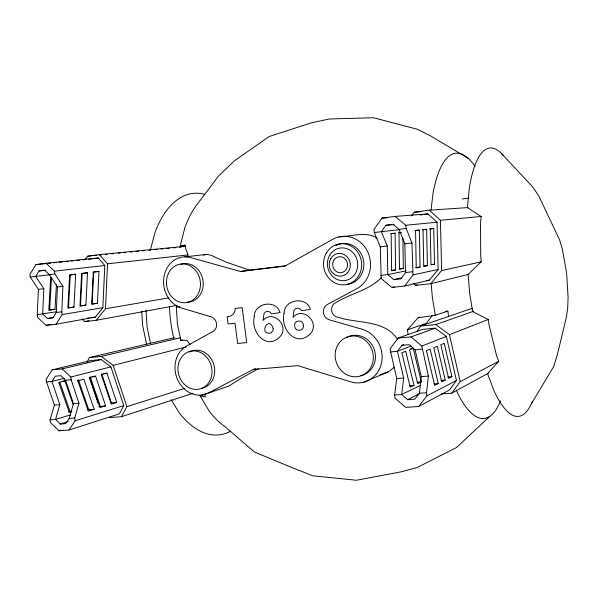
<?xml version="1.0" encoding="UTF-8"?>
<svg xmlns="http://www.w3.org/2000/svg" width="598" height="598" viewBox="0 0 598 598"><rect width="100%" height="100%" fill="white"/><g stroke="black" fill="none" stroke-linecap="round" stroke-linejoin="round"><path stroke-width="0.9" d="M56.07 324.228L62.192 314.578L61.811 311.835L62.91 286.315L54.896 273.921L54.515 271.156L45.949 263.247L35.917 264.593L29.9 274.37L30.281 277.113L38.422 289.357L37.218 314.645L37.592 317.366L46.046 325.327L56.07 324.228L95.374 317.127L102.849 307.686L104.807 265.505L98.207 257.962L45.949 263.247M50.314 274.706L35.708 276.403L43.826 288.685L42.645 314.025L47.392 318.48L52.886 317.867L56.302 312.462L57.423 286.995L49.38 274.639L44.596 270.206L39.094 270.924L35.708 276.403L30.281 277.113M82.15 318.861L84.43 321.589L96.323 320.289L105.48 308.74L107.543 263.823L99.455 254.606L87.712 256.191L84.909 259.749M97.444 303.291L98.969 271.41L93.281 272.083L91.711 304.218L97.444 303.291L92.122 303.904L93.669 272.083L98.969 271.41M85.888 305.167L87.51 272.778L81.649 273.473L79.975 306.124L85.888 305.167L80.506 305.787L82.158 273.465L87.51 272.778M73.965 307.103L75.692 274.19L69.645 274.908L67.858 308.097L73.965 307.103L68.523 307.731L70.28 274.886L75.692 274.19M50.695 277.345L48.804 310.295L55.009 309.293L56.391 284.775M51.518 277.293L49.649 309.914L55.009 309.293M187.72 257.043L187.929 254.322L185.559 248.312L185.156 245.187L180.215 246.092L184.849 227.651A122.71 58.096 83.9 0 1 195.643 206.392L218.442 176.133L234.558 160.727L269.227 136.501L311.065 122.926L329.386 118.965L373.533 117.754L417.456 129.28L431.255 136.292L468.234 158.38M418.637 406.498L426.927 395.846L426.538 392.729L428.392 376.082L421.822 346.055L411.073 336.898L398.096 338.087L389.986 348.866L396.728 378.541L394.628 395.031L395.016 398.111L405.631 407.373L418.637 406.498L449.561 389.956L456.453 380.5L446.347 336.42L435.224 328.175L422.876 329.334L398.096 338.087M394.628 395.031L401.662 394.523L407.627 399.718L414.758 399.217L419.385 393.245L421.298 376.628L415.072 349.8L409.069 344.665L401.953 345.3L397.386 351.34L390.367 351.945M431.076 209.846L433.094 192.75A133.399 38.668 83.9 0 1 475.133 166.386M411.222 346.033L397.386 351.34L403.71 377.996L401.662 394.523L420.835 385.202M150.345 250.091L155.218 231.815A121.431 60.166 83.9 0 1 204.695 194.357M68.949 430.067L75.101 420.79L74.72 418.054L78.958 403.216L71.155 379.76L70.781 377.024L62.222 368.891L52.19 369.811L46.158 379.192L46.532 381.905L54.425 405.123L50.053 419.833L50.426 422.539L58.888 430.747L68.949 430.067L119.376 413.846L123.801 405.586L110.892 366.866L101.152 359.555L91.472 360.467L52.19 369.811M69.196 418.45L73.464 403.643L65.638 380.238L60.861 375.686L55.36 376.172L51.966 381.427L59.837 404.704L55.494 419.437L60.248 424.042L65.765 423.653L69.196 418.45L74.72 418.054M86.934 362.381L89.349 357.552L174.691 337.631M109.688 417.531L121.461 416.694L126.888 406.61L184.49 388.468M531.368 403.814L553.643 366.611L557.433 354.352L566.47 316.843L567.674 308.164L568.1 297.512L566.627 273.129L562.449 249.598L559.631 239.992L538.611 195.583L532.242 186.419L501.371 153.394M417.053 331.285L420.663 326.022L472.375 308.247M382.032 218.143L373.922 229.438L374.311 232.555L380.283 246.884L381.188 278.496L391.787 287.436L404.756 286.016L429.312 280.17L438.125 269.459L437.056 222.224L427.929 213.927L395.031 216.401L382.032 218.143L387.504 217.724M380.799 275.401L387.81 274.594L393.768 279.61L400.884 278.81L405.489 272.576L404.839 243.835L399.045 229.348L393.028 224.377L385.904 225.311L381.337 231.643L374.311 232.555M441.182 393.933L451.737 393.178L460.183 381.636L498.702 361.304L496.49 355.362L489.082 325.11L488.185 319.511L472.614 311.595L469.654 293.252L468.092 274.46L481.203 261.827L480.717 256.079L480.53 223.368L481.151 216.476L467.404 207.641L469.363 187.652A134.954 35.521 83.9 0 1 503.509 155.719M404.756 286.016L413.016 274.901L438.125 269.459M432.429 315.348L426.359 323.346L407.358 329.842L408.105 334.177M411.387 215.758L414.317 212.17L429.252 210.16L468.167 207.588M413.674 283.497L415.632 285.358L430.807 283.699L441.601 270.595L481.495 261.767M407.358 329.842L418.122 317.755L419.863 317.194M498.657 361.327L487.549 373.615L493.985 390.815A134.954 35.521 83.9 0 0 532.355 401.594M381.18 277.786C369.235 290.262 350.734 293.379 336.442 302.326C329.012 305.152 330.41 316.506 338.356 317.351C357.469 323.66 384.918 319.713 397.311 339.111M489.792 416.343L456.566 447.513L417.098 467.569L401.041 471.852L356.43 480.246L312.874 475.829L292.714 467.89L254.524 452.051L224.639 426.381A122.71 58.096 83.9 0 1 209.121 411.035L200.061 395.734L205.6 393.888M411.521 215.841L412.912 214.667M380.298 374.811L388.573 371.717L394.037 367.434M258.261 368.719L241.532 378.093L228.346 386.301L203.118 394.8M451.737 393.178L488.245 373.234M253.253 369.429L208.695 392.864A26.02 22.575 74.4 0 1 177.83 380.104A26.02 22.575 74.4 0 1 186.628 345.995L213.008 331.479A7.886 6.899 77.2 0 0 216.543 323.682A7.886 6.899 77.2 0 0 211.072 316.82L181.59 308.052A26.118 22.717 80.2 0 1 164.016 276.433A26.118 22.717 80.2 0 1 190.807 257.618L240.486 271.499L284.947 266.095L332.735 239.305A27.672 25.512 80.7 0 1 367.531 251.519A27.672 25.512 80.7 0 1 356.812 288.685L327.338 304.494A8.245 7.542 75.8 0 0 323.421 312.649A8.245 7.542 75.8 0 0 329.281 319.795L361.917 329.162A27.59 25.318 70.4 0 1 381.517 362.941A27.59 25.318 70.4 0 1 350.787 381.816L297.759 365.64L253.253 369.429L255.69 368.652M426.927 395.846L456.453 380.5M407.627 399.718L419.153 393.895M438.252 383.595L434.679 385.389L426.464 350.645L430.149 349.135L438.252 383.595L433.894 383.916M445.211 380.089L441.765 381.823L433.774 347.655L437.325 346.205L445.211 380.089L440.92 380.41M451.931 376.703L448.605 378.377L440.816 344.777L444.254 343.372L451.931 376.703L447.708 377.024M414.003 385.404L410.243 387.205L401.841 352.768L405.713 351.258L414.003 385.404L409.72 385.725M421.328 381.898L417.696 383.639L409.518 349.77L413.263 348.313L421.328 381.898L417.105 382.219M363.995 382.107L388.573 371.717M421.822 346.055L446.347 336.42M420.663 326.022L435.837 324.579L449.457 334.678L488.312 319.459M401.953 345.3L403.665 344.657M411.073 336.898L435.224 328.175M435.837 324.579L473.713 311.207M418.122 317.755L435.322 315.266L447.88 311.124L448.56 316.678M121.461 416.694L193.102 393.29M58.888 430.747L60.645 430.186M75.101 420.79L123.801 405.586M60.248 424.042L68.179 421.583M77.837 380.791L83.847 379.229L94.178 409.338L88.302 411.125L77.71 380.41M105.644 405.84L99.956 407.574L89.76 377.689L95.583 376.172L105.644 405.84L98.648 406.745M116.767 402.454L111.25 404.136L101.316 374.677L106.96 373.204L116.767 402.454L111.46 402.858L101.63 373.675M70.549 414.885L55.494 419.437L50.053 419.833M87.368 409.794L89.139 409.256M71.88 411.768L69.316 412.538L58.754 382.443L64.868 380.874L73.15 404.599M68.232 411.663L71.73 411.013M70.781 377.024L110.892 366.866M89.349 357.552L101.241 356.415L113.172 365.371L186.113 346.997M64.494 378.265L51.966 381.427L46.532 381.905M430.807 283.699L468.802 274.288M415.632 285.358L417.426 284.925M178.129 306.55L176.328 306.894L177.419 323.854L180.775 340.307L182.562 339.873M62.222 368.891L101.152 359.555M101.241 356.415L180.805 337.676M392.684 287.227L394.486 286.808M393.768 279.61L401.908 277.838M406.109 270.872L387.81 274.594L387.257 246.017L381.337 231.643L399.427 229.722M420.028 267.127L416.238 267.889L415.558 230.507L419.325 230.081L420.028 267.127L415.64 267.627M427.406 265.639L423.75 266.372L423.025 229.662L426.658 229.258L427.406 265.639L423.945 266.035M434.522 264.204L430.994 264.914L430.231 228.855L433.737 228.466L434.522 264.204L431.113 264.6M395.599 269.945L391.623 270.73L391.137 233.639L395.091 233.19L395.599 269.945L391.279 270.446M402.873 237.877L403.344 268.42L399.509 269.175L398.971 232.749L401.258 232.495M203.559 255.025L207.005 254.359L211.124 255.279L226.365 262.238L249.643 270.139L286.315 265.691M96.323 320.289L177.15 305.324M84.43 321.589L89.005 320.752M46.046 325.327L51.45 324.355M47.392 318.48L53.715 317.396M105.48 308.74L168.913 297.849M62.192 314.578L102.849 307.686M56.264 311.775L37.218 314.645M240.486 271.499L249.643 270.139M462.291 198.955L468.735 198.073M88.639 259.24L98.207 257.962M420.11 214.974L422.719 214.63M424.453 214.39L427.929 213.927M49.38 274.639L54.896 273.921M399.045 229.348L406.199 228.421L411.932 242.952L413.016 274.901M390.808 233.743L395.091 233.19M414.967 230.641L419.325 230.081M398.567 232.861L401.094 232.54M422.367 229.811L426.658 229.258M429.514 229.004L433.737 228.466M38.422 289.357L43.826 288.685M57.423 286.995L62.91 286.315M380.283 246.884L387.257 246.017M404.839 243.835L411.932 242.952M399.09 268.913L403.344 268.42M56.302 312.462L61.811 311.835M405.489 272.576L412.627 271.761M54.515 271.156L104.807 265.505M184.842 256.863L207.005 254.359M39.094 270.924L45.598 270.214M107.543 263.823L187.824 254.95M87.458 318.001L89.214 317.807M90.971 317.613L95.374 317.127M426.666 280.462L429.312 280.17M338.954 236.89C351.512 236.546 365.468 230.925 377.136 238.071M35.917 264.593L45.171 263.658M47.945 263.374L50.718 263.09M53.491 262.806L56.272 262.529M59.045 262.245L62.745 261.872M65.518 261.588L68.292 261.304M71.065 261.027L73.838 260.743M76.619 260.459L79.392 260.175M83.092 259.801L85.865 259.517M445.233 311.386L447.88 311.124M99.455 254.606L185.455 246.286M87.712 256.191L91.419 255.832M93.273 255.652L96.988 255.286M99.769 255.017L101.623 254.838M105.338 254.471L107.192 254.292M111.826 253.844L113.68 253.664M118.322 253.208L120.176 253.029M123.891 252.67L125.744 252.491M130.379 252.035L132.233 251.855M135.948 251.496L138.729 251.22M142.436 250.861L144.297 250.682M148.932 250.226L150.786 250.046M154.501 249.687L157.281 249.418M160.989 249.052L162.843 248.873M166.558 248.514L169.339 248.245M173.054 247.878L175.834 247.609M179.542 247.251L181.396 247.064M395.031 216.401L405.803 225.267L437.056 222.224M180.215 246.092L185.761 245.561M385.904 225.311L394.231 224.534M429.252 210.16L440.42 220.281L481.711 216.424M103.409 373.518L106.96 373.204M91.987 376.486L95.583 376.172M410.706 348.537L413.263 348.313M65.638 380.238L71.155 379.76M415.072 349.8L422.21 349.172M63.082 381.031L64.868 380.874M54.425 405.123L59.837 404.704M73.464 403.643L78.958 403.216M396.728 378.541L403.71 377.996M421.298 376.628L428.392 376.082M94.178 409.338L88.751 409.742L78.398 379.7M419.385 393.245L426.538 392.729M414.317 212.17L420.82 211.729M176.328 306.894L179.908 306.722M180.775 340.307L187.084 340.419L190.127 344.837M200.061 395.734L205.249 396.937L204.905 394.448M171.11 399.628L179.422 413.143A121.431 60.166 83.9 0 0 230.522 431.285M456.334 390.001L457.694 393.387A133.399 38.668 83.9 0 0 500.593 400.869M59.807 382.219L69.951 411.147M89.296 377.488L97.997 402.992M90.193 376.643L100.285 406.251M113.172 365.371L126.888 406.61M449.457 334.678L460.183 381.636M150.464 343.289L147.078 327.031L146.032 310.257M146.63 344.583L142.623 325.409L141.726 310.915M435.322 315.266L432.309 297.161L431.188 283.243M405.803 225.267L406.199 228.421M440.42 220.281L441.601 270.595M335.814 245.621A20.571 18.964 80.7 0 1 362.941 258.044A20.571 18.964 80.7 0 1 347.431 284.319M346.152 337.915A20.511 18.815 70.4 0 1 374.027 348.843A20.511 18.815 70.4 0 1 360.43 375.649M189.454 351.99A19.345 16.781 74.4 0 1 213.553 363.704A19.345 16.781 74.4 0 1 201.713 388.281M180.843 264.309A19.413 16.886 80.2 0 1 202.946 280.156A19.413 16.886 80.2 0 1 187.167 302.252M173.786 338.229A79.474 39.281 83.9 0 1 169.458 306.482M183.152 246.481A79.474 39.281 83.9 0 1 184.334 244.933M273.144 328.235L273.114 330.208L271.26 332.877C258.127 336.024 268.338 314.421 273.144 328.235M303.298 325.237C304.748 331.374 294.679 332.196 294.732 326.037C293.319 319.908 303.358 319.033 303.298 325.237M254.307 316.32C250.33 333.392 268.024 351.968 281.486 334.94C288.064 323.585 272.008 309.839 263.053 320.453L264.024 313.584L265.303 312.059C267.396 310.743 270.475 311.386 271.29 313.875L280.066 312.612C276.44 299.269 254.434 302.521 254.307 316.32M284.072 313.203C279.984 330.687 298.133 349.15 311.797 332.01C318.547 320.416 302.087 306.654 293.005 317.381L294.014 310.429L295.322 308.889C297.453 307.566 300.592 308.179 301.437 310.721L310.407 309.428C306.654 295.92 284.312 299.239 284.072 313.203M235.149 308.433C235.642 313.203 231.65 316.656 227.105 316.716L228.055 323.929L234.999 323.212L237.653 343.476L246.742 342.609L242.183 307.671L235.149 308.433M329.715 255.197A16.438 15.137 80.7 0 0 341.981 280.664A16.438 15.137 80.7 0 0 355.982 257.028A16.438 15.137 80.7 0 0 329.715 255.197M330.829 258.441A11.437 10.525 80.6 0 0 339.38 276.149A11.437 10.525 80.6 0 0 349.09 259.689A11.437 10.525 80.6 0 0 330.829 258.441M335.642 350.705A20.601 18.889 70.5 0 0 359.846 376.187A20.601 18.889 70.5 0 0 367.247 342.198A20.601 18.889 70.5 0 0 335.642 350.705M178.63 363.36A19.428 16.834 74.4 0 0 198.955 389.171A19.428 16.834 74.4 0 0 207.319 357.978A19.428 16.834 74.4 0 0 178.63 363.36M326.471 252.819A20.661 19.031 80.7 0 0 341.847 284.865A20.661 19.031 80.7 0 0 359.488 255.174A20.661 19.031 80.7 0 0 326.471 252.819M333.819 260.257A8.058 7.415 80.6 0 0 339.858 272.725A8.058 7.415 80.6 0 0 346.691 261.124A8.058 7.415 80.6 0 0 333.819 260.257M168.285 273.712A19.502 16.946 80.2 0 0 184.341 302.767A19.502 16.946 80.2 0 0 197.729 273.54A19.502 16.946 80.2 0 0 168.285 273.712"/></g></svg>
